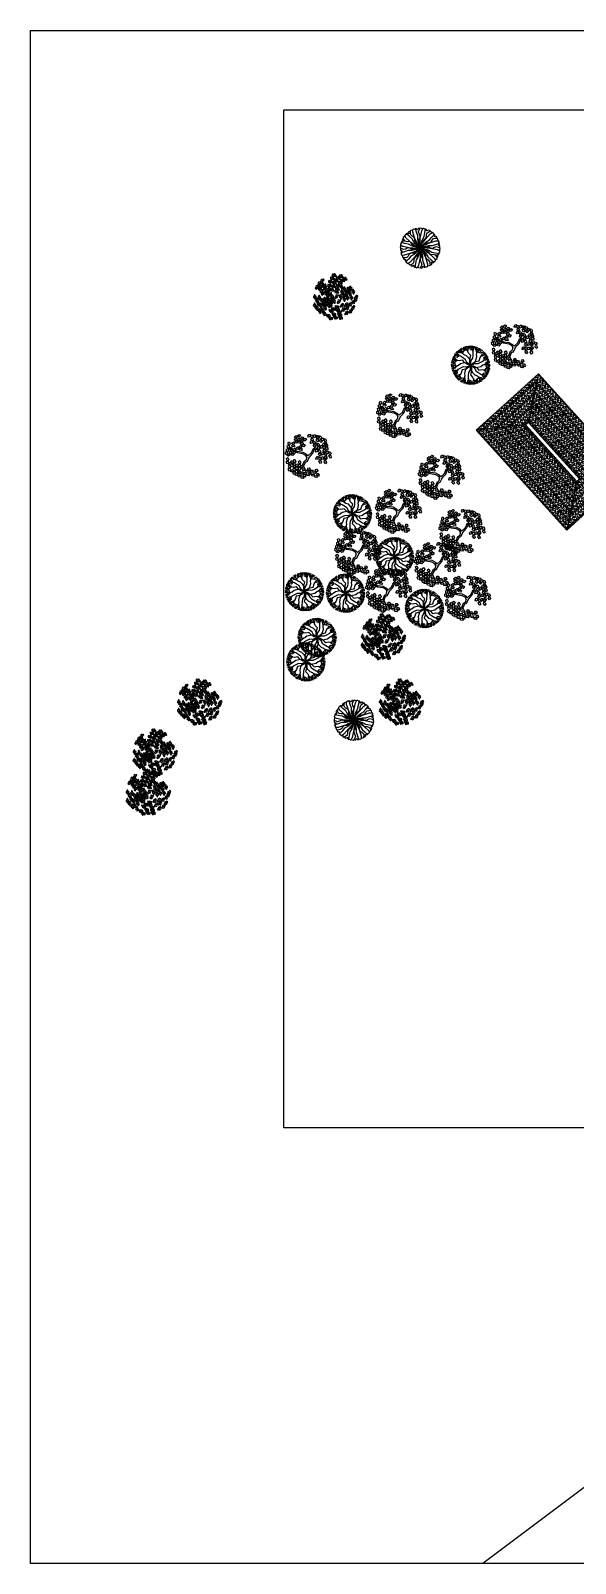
# Model space of a CAD drawing. Header units: millimetres. Extents: x -251401 to 377140, y -30451 to 275830.
# Drawn here: x 101732 to 144590, y 36999 to 157434 of the extents above; entities that cross this region are included whole.
import ezdxf

# ---------------------------------------------------------------- set-up
doc = ezdxf.new("R2010")
doc.units = ezdxf.units.MM
doc.layers.add('0-S3', color=3, linetype='Continuous')
doc.layers.add('0-S8', color=8, linetype='Continuous')
doc.styles.add('DIM', font='txt')

# ---------------------------------------------------------------- blocks, each defined once
blk = doc.blocks.new('A$C39F81691')
at = {"layer": '0-S8'}
h = blk.add_hatch(dxfattribs=at)
h.set_pattern_fill('GOST_WOOD', color=8, scale=50)
h.set_pattern_definition([(90, (-107979.5, 11909.5), (300, -2e-14), [500, -100]), (90, (-107879.5, 11809.5), (300, -2e-14), [300, -75, 150, -75]), (90, (-107779.5, 11659.5), (300, -2e-14), [500, -100])])
h.paths.add_polyline_path([(-5300, 3300), (-3000, 150), (3000, 150), (5300, 3300)])
h.paths.add_polyline_path([(-3000, -150), (-5300, -3300), (5300, -3300), (3000, -150)])
h = blk.add_hatch(dxfattribs=at)
h.set_pattern_fill('GOST_WOOD', color=8, scale=50, angle=270)
h.set_pattern_definition([(0, (-107979.5, 11909.5), (-7e-14, -300), [500, -100]), (0, (-108079.5, 11809.5), (-7e-14, -300), [300, -75, 150, -75]), (0, (-108229.5, 11709.5), (-7e-14, -300), [500, -100])])
h.paths.add_polyline_path([(-3000, -150), (-3000, 150), (-5300, 3300), (-5300, -3300)])
h.paths.add_polyline_path([(3000, 150), (3000, -150), (5300, -3300), (5300, 3300)])
at = {"layer": '0-S3', "ltscale": 0.3}
blk.add_lwpolyline([(-5300, 3300), (-5300, -3300), (5300, -3300), (5300, 3300)], close=True, dxfattribs=at)
for points in [[(-5300, 3300), (-3000, 150), (-3000, -150), (-5300, -3300)], [(5300, 3300), (3000, 150), (3000, -150), (5300, -3300)], [(-3000, 150), (3000, 150)], [(-3000, -150), (3000, -150)]]:
    blk.add_lwpolyline(points, dxfattribs=at)
blk = doc.blocks.new('BRANCHS', base_point=(1.485, 0.588))
at = {"color": 3}
for p, q in [((1.515, 0.652), (1.486, 0.637)), ((1.486, 0.637), (1.492, 0.625)), ((1.497, 0.601), (1.486, 0.588)), ((1.486, 0.588), (1.5, 0.588)), ((1.492, 0.625), (1.502, 0.614)), ((1.502, 0.614), (1.497, 0.601)), ((1.5, 0.588), (1.514, 0.563)), ((1.514, 0.563), (1.521, 0.541)), ((1.531, 0.65), (1.515, 0.652)), ((1.52, 0.596), (1.526, 0.621)), ((1.529, 0.612), (1.52, 0.596)), ((1.521, 0.541), (1.534, 0.54)), ((1.526, 0.621), (1.531, 0.65)), ((1.549, 0.62), (1.529, 0.612)), ((1.529, 0.572), (1.548, 0.576)), ((1.531, 0.565), (1.529, 0.572)), ((1.541, 0.554), (1.531, 0.565)), ((1.534, 0.54), (1.541, 0.554)), ((1.548, 0.576), (1.557, 0.579)), ((1.562, 0.6), (1.549, 0.62)), ((1.557, 0.579), (1.562, 0.6))]:
    blk.add_line(p, q, dxfattribs=at)
blk = doc.blocks.new('472')
at = {"xscale": 3048, "yscale": 3048, "zscale": 3048}
for p, rotation in [((-1135, 1034), 120), ((-969, 941), 120), ((-916, 1250), 120), ((-370, 1153), 59.99999999999999), ((-230, 1425), 59.99999999999999), ((-90, 1651), 59.99999999999999), ((-72, 1059), 59.99999999999999), ((51, 1247), 59.99999999999999), ((208, 1435), 59.99999999999999), ((383, 1097), 59.99999999999999), ((454, 1575), 59.99999999999999), ((567, 1256), 59.99999999999999), ((760, 1369), 59.99999999999999), ((-1459, 99), 180), ((-1328, 743), 120), ((-1091, 659), 120), ((-1109, 34), 180), ((-960, 452), 120), ((-837, 265), 120), ((-776, 865), 120), ((-688, 706), 120), ((-697, -126), 180), ((-557, 490), 120), ((-539, 283), 120), ((-487, -4), 180), ((-329, 180), 120), ((-440, 843), 59.99999999999999), ((-346, 710), 180), ((-215, -107), 180), ((-256, 515), 59.99999999999999), ((-142, 787), 59.99999999999999), ((-75, 99), 180), ((214, 20), 120), ((112, 346), 59.99999999999999), ((164, 580), 59.99999999999999), ((252, 834), 59.99999999999999), ((635, 897), 180), ((1543, -54), 299.9999999999999), ((1578, 125), 299.9999999999999), ((-1468, -576), 180), ((-1293, -201), 180), ((-1293, -792), 180), ((-1170, -436), 180), ((-1074, -1018), 180), ((-977, -605), 180), ((-907, -924), 180), ((-890, -192), 180), ((-776, -483), 180), ((-723, -1196), 180), ((-653, -764), 180), ((-557, -417), 180), ((-399, -276), 180), ((-355, -576), 180), ((-274, -923), 240), ((-206, -501), 180), ((-154, -286), 180), ((-90, -773), 240), ((-54, -1186), 240), ((48, -220), 180), ((191, -613), 240), ((235, -829), 240), ((398, -374), 120), ((366, -1008), 240), ((410, -1242), 240), ((465, -514), 299.9999999999999), ((579, -842), 299.9999999999999), ((798, -467), 299.9999999999999), ((833, -1114), 299.9999999999999), ((886, -720), 299.9999999999999), ((1114, -429), 299.9999999999999), ((1157, -974), 299.9999999999999), ((1341, -692), 299.9999999999999), ((1385, -251), 299.9999999999999), ((-510, -1289), 240), ((-317, -1496), 240), ((68, -1440), 240), ((480, -1468), 240)]:
    blk.add_blockref('BRANCHS', p, dxfattribs=dict(at, rotation=rotation))
for p in [(342, 37), (448, 403), (614, 149), (623, -132), (632, 647), (798, 356), (868, -20), (930, 609), (1052, 290), (1122, 703), (1166, -20), (1333, 450)]:
    blk.add_blockref('BRANCHS', p, dxfattribs=at)
at = {"style": 'DIM', "flags": 1}
for tag in ['XVALUE', 'YVALUE']:
    blk.add_attdef(tag, (32, 138), '', height=0.02, dxfattribs=at)
blk = doc.blocks.new('BRANCHP', base_point=(0.5, 0.5))
at = {"color": 3}
for p, q in [((0.5, 0.5), (0.531, 0.562)), ((0.5, 0.5), (0.562, 0.531)), ((0.5, 0.5), (0.565, 0.514)), ((0.531, 0.562), (0.656, 0.594)), ((0.562, 0.531), (0.719, 0.562)), ((0.565, 0.514), (0.612, 0.512)), ((0.612, 0.512), (0.673, 0.533)), ((0.656, 0.594), (0.719, 0.625)), ((0.673, 0.533), (0.728, 0.53)), ((0.719, 0.625), (0.906, 0.687)), ((0.719, 0.562), (0.812, 0.562)), ((0.728, 0.53), (0.767, 0.501)), ((0.767, 0.501), (0.824, 0.497)), ((0.812, 0.562), (0.906, 0.594)), ((0.824, 0.497), (0.869, 0.526)), ((0.869, 0.526), (0.92, 0.539)), ((0.906, 0.687), (0.97, 0.69)), ((0.906, 0.594), (0.996, 0.623)), ((0.92, 0.539), (0.961, 0.526)), ((0.951, 0.743), (0.931, 0.754)), ((0.962, 0.694), (0.951, 0.743)), ((0.961, 0.526), (0.999, 0.505)), ((0.974, 0.687), (0.962, 0.694)), ((0.97, 0.587), (0.994, 0.594)), ((0.97, 0.571), (0.97, 0.587)), ((1.008, 0.55), (0.97, 0.571)), ((0.987, 0.668), (0.974, 0.687)), ((0.982, 0.647), (0.987, 0.668)), ((0.997, 0.62), (0.982, 0.647)), ((0.994, 0.594), (0.997, 0.62)), ((0.998, 0.504), (1.008, 0.52)), ((1.008, 0.52), (1.008, 0.55))]:
    blk.add_line(p, q, dxfattribs=at)
blk = doc.blocks.new('450')
at = {"xscale": 3048, "yscale": 3048, "zscale": 3048}
for rotation in [120, 90, 59.99999999999999, 30, 150, 180, 210, 240, 270, 300.0000000000001, 330.0000000000001]:
    blk.add_blockref('BRANCHP', (0, 0), dxfattribs=dict(at, rotation=rotation))
blk.add_blockref('BRANCHP', (0, 0), dxfattribs=at)
at = {"style": 'DIM', "flags": 1}
for tag in ['XVALUE', 'YVALUE']:
    blk.add_attdef(tag, (-156, -3521), '', height=0.02, dxfattribs=at)
blk = doc.blocks.new('454')
at = {"color": 3}
for points in [[(-811, 1015), (-786, 1175), (-843, 1270)], [(-659, 1038), (-747, 1193), (-766, 1317)], [(0, 0), (-19, 388), (-135, 563), (-317, 749), (-505, 823), (-633, 952), (-688, 1132), (-679, 1364)], [(-643, 983), (-472, 1155), (-418, 1286), (-398, 1471)], [(-508, 1119), (-569, 1225), (-541, 1425)], [(-257, 1174), (-404, 1180), (-491, 1287), (-512, 1435)], [(-450, 1237), (-427, 1312), (-402, 1470)], [(-276, 1351), (-339, 1486)], [(0, 0), (-65, 223), (-71, 479), (23, 755), (-158, 949), (-293, 1256), (-250, 1503)], [(-211, 1070), (-129, 1512)], [(-163, 1329), (-205, 1510)], [(149, 1174), (-1, 1212), (-36, 1324), (-71, 1512)], [(0, 0), (40, 360), (175, 567), (198, 755), (204, 1049), (-1, 1512)], [(0, 0), (327, 210), (420, 398), (490, 648), (461, 849), (508, 1024), (636, 1162), (842, 1270)], [(104, 1275), (99, 1437), (75, 1512)], [(231, 1216), (204, 1343), (151, 1512)], [(181, 1100), (251, 1262), (274, 1362), (284, 1497)], [(424, 1274), (344, 1381), (359, 1481)], [(459, 1106), (420, 1206), (426, 1306), (472, 1449)], [(480, 919), (455, 1137), (502, 1318), (546, 1423)], [(474, 1210), (624, 1268), (678, 1365)], [(570, 1090), (660, 1243), (758, 1322)], [(0, 0), (-345, 178), (-555, 165), (-807, 100), (-965, -25), (-1141, -72), (-1324, -30), (-1521, 94)], [(-1223, 119), (-1345, 120), (-1504, 244)], [(-1146, 365), (-1224, 241), (-1360, 218), (-1499, 274)], [(-1296, 229), (-1350, 286), (-1474, 387)], [(-1173, -65), (-1237, 169), (-1323, 281), (-1473, 391)], [(-1308, 436), (-1456, 449)], [(0, 0), (-225, 55), (-451, 178), (-642, 397), (-901, 337), (-1234, 374), (-1427, 535)], [(-1233, 523), (-1410, 578)], [(-1032, 352), (-1374, 644)], [(-943, 716), (-1050, 605), (-1165, 631), (-1345, 695)], [(0, 0), (-292, 215), (-404, 435), (-555, 549), (-806, 701), (-1310, 756)], [(0, 0), (-332, -145), (-578, -132), (-753, -206), (-1010, -348), (-1309, -757)], [(-1053, 728), (-1195, 804), (-1272, 821)], [(-938, 808), (-1061, 848), (-1234, 887)], [(0, 0), (-161, -168), (-380, -301), (-665, -358), (-743, -611), (-941, -881), (-1177, -968)], [(-862, 707), (-967, 848), (-1042, 918), (-1155, 995)], [(-891, 1004), (-1024, 988), (-1103, 1051)], [(-729, 950), (-834, 966), (-918, 1022), (-1019, 1134)], [(-556, 875), (-757, 962), (-891, 1094), (-960, 1184)], [(0, 0), (-327, -210), (-420, -398), (-490, -648), (-461, -849), (-508, -1024), (-636, -1162), (-842, -1270)], [(0, 0), (-40, -360), (-175, -567), (-198, -755), (-204, -1049), (1, -1512)], [(0, 0), (65, -223), (71, -479), (-23, -755), (158, -949), (293, -1256), (250, -1503)], [(0, 0), (161, 168), (380, 301), (665, 358), (743, 611), (941, 881), (1177, 968)], [(0, 0), (332, 145), (578, 132), (753, 206), (1010, 348), (1309, 757)], [(0, 0), (345, -178), (555, -165), (807, -100), (965, 25), (1141, 72), (1324, 30), (1521, -94)], [(0, 0), (19, -388), (135, -563), (317, -749), (505, -823), (633, -952), (688, -1132), (679, -1364)], [(0, 0), (292, -215), (404, -435), (555, -549), (806, -701), (1310, -756)], [(0, 0), (225, -55), (451, -178), (642, -397), (901, -337), (1234, -374), (1427, -535)], [(530, 1048), (765, 986), (905, 1005), (1075, 1080)], [(715, 1000), (776, 1105), (964, 1181)], [(821, 718), (1245, 868)], [(846, 1008), (923, 1026), (1072, 1083)], [(1032, 915), (1117, 1037)], [(1035, 44), (1212, 174), (1392, 225), (1505, 239)], [(1044, 393), (1218, 414), (1316, 444), (1439, 503)], [(1091, 459), (1049, 606), (1129, 693), (1274, 817)], [(1070, 806), (1205, 932)], [(1157, 548), (1294, 633), (1347, 691)], [(1169, 408), (1265, 495), (1385, 625)], [(1173, 65), (1237, -169), (1323, -281), (1473, -391)], [(1187, 156), (1254, 239), (1344, 284), (1491, 315)], [(1229, 52), (1406, 50), (1524, 5)], [(1285, 194), (1410, 93), (1521, 95)], [(1315, 270), (1368, 392), (1462, 430)], [(-1229, -52), (-1406, -50), (-1524, -5)], [(-1285, -194), (-1410, -93), (-1521, -95)], [(-1035, -44), (-1212, -174), (-1392, -225), (-1505, -239)], [(-1187, -156), (-1254, -239), (-1344, -284), (-1491, -315)], [(-1315, -270), (-1368, -392), (-1462, -430)], [(-1044, -393), (-1218, -414), (-1316, -444), (-1439, -503)], [(-1169, -408), (-1265, -495), (-1385, -625)], [(-1157, -548), (-1294, -633), (-1347, -691)], [(-1091, -459), (-1049, -606), (-1129, -693), (-1274, -817)], [(-821, -718), (-1245, -868)], [(-1070, -806), (-1205, -932)], [(-1032, -915), (-1117, -1037)], [(-530, -1048), (-765, -986), (-905, -1005), (-1075, -1080)], [(-846, -1008), (-923, -1026), (-1072, -1083)], [(-889, -810), (-820, -940), (-869, -1069), (-987, -1161)], [(-715, -1000), (-776, -1105), (-964, -1181)], [(-570, -1090), (-660, -1243), (-758, -1322)], [(-480, -919), (-455, -1137), (-502, -1318), (-546, -1423)], [(-459, -1106), (-420, -1206), (-426, -1306), (-472, -1449)], [(-181, -1100), (-251, -1262), (-274, -1362), (-284, -1497)], [(-149, -1174), (1, -1212), (36, -1324), (71, -1512)], [(211, -1070), (129, -1512)], [(257, -1174), (404, -1180), (491, -1287), (512, -1435)], [(643, -983), (472, -1155), (418, -1286), (398, -1471)], [(508, -1119), (569, -1225), (541, -1425)], [(556, -875), (757, -962), (891, -1094), (960, -1184)], [(659, -1038), (747, -1193), (766, -1317)], [(729, -950), (834, -966), (918, -1022), (1019, -1134)], [(811, -1015), (786, -1175), (843, -1270)], [(862, -707), (967, -848), (1042, -918), (1155, -995)], [(891, -1004), (1024, -988), (1103, -1051)], [(938, -808), (1061, -848), (1234, -887)], [(943, -716), (1050, -605), (1165, -631), (1345, -695)], [(1032, -352), (1374, -644)], [(1053, -728), (1195, -804), (1272, -821)], [(1146, -365), (1224, -241), (1360, -218), (1499, -274)], [(1223, -119), (1345, -120), (1504, -244)], [(1233, -523), (1410, -578)], [(1296, -229), (1350, -286), (1474, -387)], [(1308, -436), (1456, -449)], [(-474, -1210), (-624, -1268), (-678, -1365)], [(-424, -1274), (-344, -1381), (-359, -1481)], [(-231, -1216), (-204, -1343), (-151, -1512)], [(-104, -1275), (-99, -1437), (-75, -1512)], [(163, -1329), (205, -1510)], [(276, -1351), (339, -1486)], [(450, -1237), (427, -1312), (402, -1470)]]:
    blk.add_lwpolyline(points, dxfattribs=at)
at = {"color": 3, "style": 'DIM', "flags": 1}
for tag in ['XVALUE', 'YVALUE']:
    blk.add_attdef(tag, (0, 0), '', height=0.02, dxfattribs=at)
blk = doc.blocks.new('L', base_point=(1.368, 0.591))
at = {"color": 3}
for p, q in [((1.275, 0.567), (1.306, 0.592)), ((1.288, 0.517), (1.275, 0.567)), ((1.281, 0.65), (1.312, 0.675)), ((1.294, 0.6), (1.281, 0.65)), ((1.317, 0.508), (1.288, 0.517)), ((1.322, 0.591), (1.294, 0.6)), ((1.306, 0.592), (1.336, 0.538)), ((1.312, 0.675), (1.342, 0.621)), ((1.336, 0.538), (1.317, 0.508)), ((1.342, 0.621), (1.322, 0.591)), ((1.337, 0.489), (1.356, 0.548)), ((1.376, 0.484), (1.337, 0.489)), ((1.356, 0.548), (1.391, 0.554)), ((1.404, 0.527), (1.376, 0.484)), ((1.391, 0.554), (1.404, 0.527))]:
    blk.add_line(p, q, dxfattribs=at)
blk = doc.blocks.new('491')
at = {"color": 3}
for p, q in [((-824, 235), (-990, 347)), ((-824, 338), (-981, 432)), ((-386, 282), (-824, 338)), ((-394, 159), (-824, 235)), ((-158, 37), (-394, 159)), ((-96, 122), (-386, 282)), ((-96, -103), (-158, 37)), ((0, 0), (-96, 122)), ((0, 0), (289, 263)), ((88, -122), (254, 66)), ((254, 66), (394, 216)), ((289, 263), (377, 469)), ((377, 469), (456, 591)), ((394, 216), (473, 441)), ((456, 591), (543, 648)), ((473, 441), (605, 601)), ((543, 648), (578, 751)), ((605, 601), (754, 648)), ((-324, -460), (-447, -761)), ((-228, -516), (-342, -807)), ((-342, -807), (-272, -958)), ((-175, -366), (-324, -460)), ((-79, -451), (-228, -516)), ((-96, -103), (-175, -366)), ((88, -122), (-79, -451))]:
    blk.add_line(p, q, dxfattribs=at)
at = {"color": 3, "xscale": 3048, "yscale": 3048, "zscale": 3048}
for p, rotation in [((-955, 892), 295.0165150851705), ((-745, 1380), 295.0165150851705), ((-517, 1192), 295.0165150851705), ((-280, 1070), 295.0165150851705), ((140, 1380), 190.1248425347958), ((324, 882), 190.1248425347958), ((552, 1333), 190.1248425347958), ((824, 1277), 190.1248425347958), ((1183, 1079), 190.1248425347958), ((-1472, 300), 347.8021081598379), ((-1332, 817), 347.8021081598379), ((-1157, 347), 347.8021081598379), ((-876, 394), 295.0165150851705), ((-377, 619), 295.0165150851705), ((648, 713), 190.1248425347958), ((736, 206), 190.1248425347958), ((771, -366), 190.1248425347958), ((1095, 498), 190.1248425347958), ((1218, -28), 190.1248425347958), ((1288, 685), 190.1248425347958), ((1551, 47), 190.1248425347958), ((-131, -967), 66.16076666471406), ((-44, -1258), 66.16076666471406), ((473, -1070), 66.16076666471406), ((587, -1389), 66.16076666471406), ((1174, -385), 190.1248425347958), ((-482, -1465), 66.16076666471406)]:
    blk.add_blockref('L', p, dxfattribs=dict(at, rotation=rotation))
for p in [(-1419, -376), (-1262, -948), (-1078, -601), (-903, -1202), (-876, -516), (-701, -1089), (-482, -1108), (-473, -610)]:
    blk.add_blockref('L', p, dxfattribs=at)
at = {"color": 3, "style": 'DIM', "flags": 1}
for tag in ['XVALUE', 'YVALUE']:
    blk.add_attdef(tag, (0, 0), '', height=0.02, dxfattribs=at)

msp = doc.modelspace()

# ---------------------------------------------------------------- linework, layer by layer
at = {"color": 1}
msp.add_lwpolyline([(121647.577, 151209), (201647.577, 151209), (201647.577, 71209), (121647.577, 71209), (121647.577, 151209)], dxfattribs=at)
at = {"layer": '0-S3'}
msp.add_lwpolyline([(148946.5, 45715), (137314.924, 36999)], dxfattribs=at)
at = {"layer": 'Defpoints'}
msp.add_lwpolyline([(101732.5, 157434.5), (259513.5, 157434.5), (259513.5, 36999), (101732.5, 36999)], close=True, dxfattribs=at)

# ---------------------------------------------------------------- block references
for name, p in [('450', (132379.5, 140352)), ('472', (125673.5, 136446)), ('491', (139763.526, 132631.451)), ('454', (136351.282, 131144.13)), ('491', (130723.832, 127209.975)), ('491', (123550.832, 124015.475)), ('491', (134007.832, 122374.975)), ('454', (127047.769, 119466.286)), ('491', (130637.332, 119698.475)), ('491', (135643.269, 118116.786)), ('491', (127439.832, 116417.475)), ('454', (130360.769, 116105.786)), ('491', (133699.332, 115508.975)), ('454', (123285.769, 113344.286)), ('454', (126512.269, 113228.286)), ('491', (129859.332, 113481.475)), ('491', (136081.832, 112877.475)), ('454', (132715.269, 112029.286)), ('454', (124274.769, 109745.786)), ('472', (129436.769, 109738.786)), ('454', (123391.5, 107834)), ('472', (114978, 104606.5)), ('472', (130855.269, 104613.786)), ('450', (127165.636, 103253.381)), ('472', (111485.5, 100681)), ('472', (110940, 97519))]:
    msp.add_blockref(name, p)
at = {"rotation": 312.2256058793145}
msp.add_blockref('A$C39F81691', (142794.858, 124331.781), dxfattribs=at)

doc.saveas('drawing.dxf')
